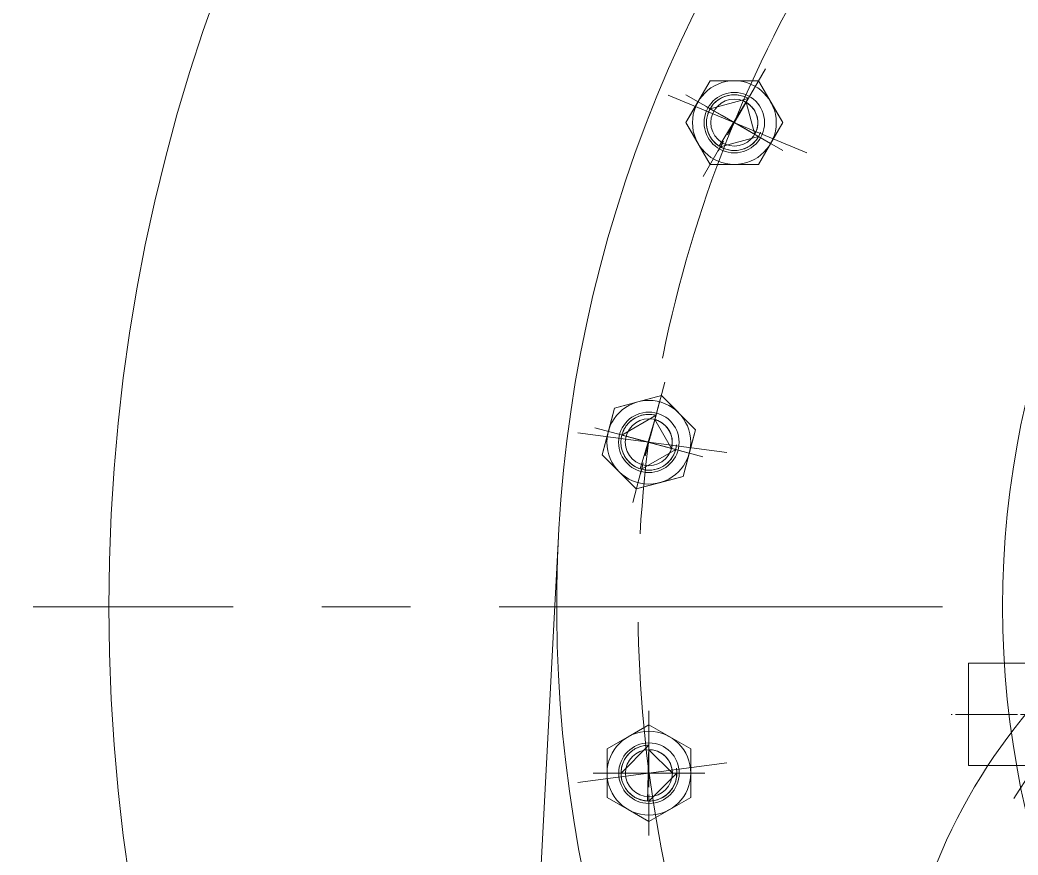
# Model space of a CAD drawing. Header units: inches. Extents: x 0 to 26418, y 0 to 20128.
# Drawn here: x 3658.2 to 3872.7, y 3673.4 to 3852.9 of the extents above; entities that cross this region are included whole.
import ezdxf

# ---------------------------------------------------------------- set-up
doc = ezdxf.new("R2010")
doc.units = ezdxf.units.IN
doc.header["$MEASUREMENT"] = 0
doc.linetypes.add('CENTER', pattern=[50.8, 31.75, -6.35, 6.35, -6.35])
doc.linetypes.add('点画线', pattern=[18, 12, -2, 2, -2])
for name, color, linetype, lineweight in [('CAXA1', 5, 'CENTER', 5), ('中心线层', 5, 'CENTER', 5), ('细实线层', 7, 'Continuous', 5)]:
    doc.layers.add(name, color=color, linetype=linetype, lineweight=lineweight)

msp = doc.modelspace()

# ---------------------------------------------------------------- linework, layer by layer
at = {"color": 7, "lineweight": 5}
for p, q in [((3806.5, 3839.84), (3801.31, 3830.84)), ((3803.9, 3835.34), (3806.5, 3839.84)), ((3806.5, 3839.84), (3806.5, 3839.84)), ((3806.5, 3839.84), (3811.7, 3839.84)), ((3816.89, 3839.84), (3806.5, 3839.84)), ((3811.7, 3839.84), (3811.7, 3839.84)), ((3811.7, 3839.84), (3816.89, 3839.84)), ((3816.89, 3839.84), (3816.89, 3839.84)), ((3816.89, 3839.84), (3819.49, 3835.34)), ((3822.09, 3830.84), (3816.89, 3839.84)), ((3801.31, 3830.84), (3803.9, 3835.34)), ((3806.5, 3833.84), (3814.7, 3836.03)), ((3807.68, 3835.29), (3807.46, 3835.08)), ((3807.92, 3835.5), (3807.68, 3835.29)), ((3808.17, 3835.69), (3807.92, 3835.5)), ((3808.43, 3835.87), (3808.17, 3835.69)), ((3808.7, 3836.03), (3808.43, 3835.87)), ((3808.43, 3825.8), (3814.7, 3836.03)), ((3808.97, 3836.18), (3808.7, 3836.03)), ((3809.26, 3836.32), (3808.97, 3836.18)), ((3809.55, 3836.44), (3809.26, 3836.32)), ((3809.84, 3836.54), (3809.55, 3836.44)), ((3810.15, 3836.63), (3809.84, 3836.54)), ((3810.45, 3836.7), (3810.15, 3836.63)), ((3810.76, 3836.76), (3810.45, 3836.7)), ((3811.07, 3836.8), (3810.76, 3836.76)), ((3811.38, 3836.83), (3811.07, 3836.8)), ((3811.7, 3836.84), (3811.38, 3836.83)), ((3812.01, 3836.83), (3811.7, 3836.84)), ((3812.33, 3836.8), (3812.01, 3836.83)), ((3812.64, 3836.76), (3812.33, 3836.8)), ((3812.95, 3836.7), (3812.64, 3836.76)), ((3813.25, 3836.63), (3812.95, 3836.7)), ((3813.55, 3836.54), (3813.25, 3836.63)), ((3813.85, 3836.44), (3813.55, 3836.54)), ((3814.14, 3836.32), (3813.85, 3836.44)), ((3814.42, 3836.18), (3814.14, 3836.32)), ((3814.7, 3836.03), (3814.22, 3835.21)), ((3814.22, 3835.21), (3816.07, 3828.31)), ((3814.45, 3835.07), (3814.22, 3835.21)), ((3814.22, 3835.21), (3816.07, 3828.31)), ((3814.7, 3836.03), (3814.42, 3836.18)), ((3819.49, 3835.34), (3819.49, 3835.34)), ((3819.49, 3835.34), (3822.09, 3830.84)), ((3806.22, 3833.28), (3806.1, 3832.99)), ((3806.35, 3833.56), (3806.22, 3833.28)), ((3806.5, 3833.84), (3806.35, 3833.56)), ((3806.67, 3834.1), (3806.5, 3833.84)), ((3816.89, 3827.84), (3806.5, 3833.84)), ((3806.84, 3834.36), (3806.67, 3834.1)), ((3807.04, 3834.61), (3806.84, 3834.36)), ((3807.24, 3834.85), (3807.04, 3834.61)), ((3807.46, 3835.08), (3807.24, 3834.85)), ((3814.67, 3834.92), (3814.45, 3835.07)), ((3814.88, 3834.76), (3814.67, 3834.92)), ((3815.08, 3834.59), (3814.88, 3834.76)), ((3815.27, 3834.41), (3815.08, 3834.59)), ((3815.45, 3834.22), (3815.27, 3834.41)), ((3815.63, 3834.01), (3815.45, 3834.22)), ((3815.79, 3833.81), (3815.63, 3834.01)), ((3815.94, 3833.59), (3815.79, 3833.81)), ((3816.07, 3833.36), (3815.94, 3833.59)), ((3816.2, 3833.13), (3816.07, 3833.36)), ((3816.31, 3832.89), (3816.2, 3833.13)), ((3805.71, 3831.15), (3805.7, 3830.84)), ((3805.73, 3831.46), (3805.71, 3831.15)), ((3805.77, 3831.77), (3805.73, 3831.46)), ((3805.83, 3832.08), (3805.77, 3831.77)), ((3805.9, 3832.39), (3805.83, 3832.08)), ((3805.99, 3832.69), (3805.9, 3832.39)), ((3806.1, 3832.99), (3805.99, 3832.69)), ((3816.42, 3832.65), (3816.31, 3832.89)), ((3816.5, 3832.4), (3816.42, 3832.65)), ((3816.58, 3832.14), (3816.5, 3832.4)), ((3816.64, 3831.89), (3816.58, 3832.14)), ((3816.69, 3831.63), (3816.64, 3831.89)), ((3816.72, 3831.36), (3816.69, 3831.63)), ((3816.74, 3831.1), (3816.72, 3831.36)), ((3816.75, 3830.84), (3816.74, 3831.1)), ((3803.9, 3826.34), (3801.31, 3830.84)), ((3801.31, 3830.84), (3801.31, 3830.84)), ((3801.31, 3830.84), (3806.5, 3821.84)), ((3805.7, 3830.84), (3805.71, 3830.52)), ((3805.71, 3830.52), (3805.73, 3830.21)), ((3805.73, 3830.21), (3805.77, 3829.9)), ((3805.77, 3829.9), (3805.83, 3829.59)), ((3805.83, 3829.59), (3805.9, 3829.28)), ((3805.9, 3829.28), (3805.99, 3828.98)), ((3805.99, 3828.98), (3806.1, 3828.68)), ((3816.2, 3828.54), (3816.31, 3828.78)), ((3816.31, 3828.78), (3816.42, 3829.02)), ((3816.42, 3829.02), (3816.5, 3829.27)), ((3816.5, 3829.27), (3816.58, 3829.53)), ((3816.58, 3829.53), (3816.64, 3829.78)), ((3816.64, 3829.78), (3816.69, 3830.04)), ((3816.69, 3830.04), (3816.72, 3830.31)), ((3816.72, 3830.31), (3816.74, 3830.57)), ((3816.74, 3830.57), (3816.75, 3830.84)), ((3816.89, 3821.84), (3822.09, 3830.84)), ((3822.09, 3830.84), (3819.49, 3826.34)), ((3822.09, 3830.84), (3822.09, 3830.84)), ((3806.1, 3828.68), (3806.22, 3828.39)), ((3806.22, 3828.39), (3806.35, 3828.11)), ((3806.35, 3828.11), (3806.5, 3827.84)), ((3806.5, 3827.84), (3806.67, 3827.57)), ((3806.67, 3827.57), (3806.84, 3827.31)), ((3806.84, 3827.31), (3807.04, 3827.06)), ((3807.04, 3827.06), (3807.24, 3826.82)), ((3807.24, 3826.82), (3807.46, 3826.59)), ((3807.46, 3826.59), (3807.68, 3826.38)), ((3816.89, 3827.84), (3808.7, 3825.64)), ((3815.71, 3826.38), (3815.94, 3826.59)), ((3815.94, 3826.59), (3816.16, 3826.82)), ((3816.07, 3828.31), (3816.2, 3828.54)), ((3816.07, 3828.31), (3816.89, 3827.84)), ((3816.16, 3826.82), (3816.36, 3827.06)), ((3816.36, 3827.06), (3816.55, 3827.31)), ((3816.55, 3827.31), (3816.73, 3827.57)), ((3816.73, 3827.57), (3816.89, 3827.84)), ((3806.5, 3821.84), (3803.9, 3826.34)), ((3803.9, 3826.34), (3803.9, 3826.34)), ((3807.68, 3826.38), (3807.92, 3826.17)), ((3807.92, 3826.17), (3808.17, 3825.98)), ((3808.17, 3825.98), (3808.43, 3825.8)), ((3808.7, 3825.64), (3808.97, 3825.49)), ((3808.97, 3825.49), (3809.26, 3825.35)), ((3809.26, 3825.35), (3809.55, 3825.23)), ((3809.55, 3825.23), (3809.84, 3825.13)), ((3809.84, 3825.13), (3810.15, 3825.04)), ((3810.15, 3825.04), (3810.45, 3824.97)), ((3810.45, 3824.97), (3810.76, 3824.91)), ((3810.76, 3824.91), (3811.07, 3824.87)), ((3811.07, 3824.87), (3811.38, 3824.84)), ((3811.38, 3824.84), (3811.7, 3824.84)), ((3811.7, 3824.84), (3812.01, 3824.84)), ((3812.01, 3824.84), (3812.33, 3824.87)), ((3812.33, 3824.87), (3812.64, 3824.91)), ((3812.64, 3824.91), (3812.95, 3824.97)), ((3812.95, 3824.97), (3813.25, 3825.04)), ((3813.25, 3825.04), (3813.55, 3825.13)), ((3813.55, 3825.13), (3813.85, 3825.23)), ((3813.85, 3825.23), (3814.14, 3825.35)), ((3814.14, 3825.35), (3814.42, 3825.49)), ((3814.42, 3825.49), (3814.7, 3825.64)), ((3814.7, 3825.64), (3814.97, 3825.8)), ((3814.97, 3825.8), (3815.22, 3825.98)), ((3815.22, 3825.98), (3815.47, 3826.17)), ((3815.47, 3826.17), (3815.71, 3826.38)), ((3819.49, 3826.34), (3816.89, 3821.84)), ((3819.49, 3826.34), (3819.49, 3826.34)), ((3811.7, 3821.84), (3806.5, 3821.84)), ((3806.5, 3821.84), (3806.5, 3821.84)), ((3806.5, 3821.84), (3816.89, 3821.84)), ((3816.89, 3821.84), (3811.7, 3821.84)), ((3811.7, 3821.84), (3811.7, 3821.84)), ((3816.89, 3821.84), (3816.89, 3821.84)), ((3796.01, 3772.15), (3785.97, 3769.46)), ((3790.99, 3770.8), (3796.01, 3772.15)), ((3796.01, 3772.15), (3796.01, 3772.15)), ((3796.01, 3772.15), (3799.68, 3768.47)), ((3803.35, 3764.8), (3796.01, 3772.15)), ((3785.97, 3769.46), (3783.28, 3759.42)), ((3784.62, 3764.44), (3785.97, 3769.46)), ((3785.97, 3769.46), (3790.99, 3770.8)), ((3785.97, 3769.46), (3785.97, 3769.46)), ((3790.99, 3770.8), (3790.99, 3770.8)), ((3787.52, 3763.66), (3794.87, 3767.91)), ((3789.3, 3766.57), (3789.07, 3766.35)), ((3789.54, 3766.77), (3789.3, 3766.57)), ((3789.79, 3766.96), (3789.54, 3766.77)), ((3790.05, 3767.14), (3789.79, 3766.96)), ((3790.32, 3767.31), (3790.05, 3767.14)), ((3790.59, 3767.46), (3790.32, 3767.31)), ((3790.88, 3767.59), (3790.59, 3767.46)), ((3791.17, 3767.71), (3790.88, 3767.59)), ((3791.46, 3767.82), (3791.17, 3767.71)), ((3791.76, 3767.91), (3791.46, 3767.82)), ((3791.46, 3756.4), (3794.87, 3767.91)), ((3792.07, 3767.98), (3791.76, 3767.91)), ((3792.38, 3768.04), (3792.07, 3767.98)), ((3792.69, 3768.08), (3792.38, 3768.04)), ((3793, 3768.1), (3792.69, 3768.08)), ((3793.32, 3768.11), (3793, 3768.1)), ((3793.63, 3768.1), (3793.32, 3768.11)), ((3793.94, 3768.08), (3793.63, 3768.1)), ((3794.26, 3768.04), (3793.94, 3768.08)), ((3794.56, 3767.98), (3794.26, 3768.04)), ((3794.87, 3767.91), (3794.56, 3767.98)), ((3794.87, 3767.91), (3794.62, 3766.99)), ((3794.62, 3766.99), (3798.2, 3760.8)), ((3794.88, 3766.92), (3794.62, 3766.99)), ((3794.62, 3766.99), (3798.2, 3760.8)), ((3795.13, 3766.83), (3794.88, 3766.92)), ((3795.37, 3766.73), (3795.13, 3766.83)), ((3795.61, 3766.61), (3795.37, 3766.73)), ((3795.84, 3766.49), (3795.61, 3766.61)), ((3799.68, 3768.47), (3799.68, 3768.47)), ((3799.68, 3768.47), (3803.35, 3764.8)), ((3783.28, 3759.42), (3784.62, 3764.44)), ((3787.84, 3764.55), (3787.72, 3764.26)), ((3787.97, 3764.83), (3787.84, 3764.55)), ((3788.12, 3765.11), (3787.97, 3764.83)), ((3788.28, 3765.38), (3788.12, 3765.11)), ((3788.46, 3765.64), (3788.28, 3765.38)), ((3788.65, 3765.89), (3788.46, 3765.64)), ((3788.86, 3766.12), (3788.65, 3765.89)), ((3789.07, 3766.35), (3788.86, 3766.12)), ((3796.07, 3766.35), (3795.84, 3766.49)), ((3796.29, 3766.2), (3796.07, 3766.35)), ((3796.5, 3766.04), (3796.29, 3766.2)), ((3796.7, 3765.86), (3796.5, 3766.04)), ((3796.89, 3765.68), (3796.7, 3765.86)), ((3797.07, 3765.49), (3796.89, 3765.68)), ((3797.24, 3765.29), (3797.07, 3765.49)), ((3797.4, 3765.08), (3797.24, 3765.29)), ((3797.55, 3764.86), (3797.4, 3765.08)), ((3797.69, 3764.64), (3797.55, 3764.86)), ((3797.82, 3764.4), (3797.69, 3764.64)), ((3797.93, 3764.17), (3797.82, 3764.4)), ((3800.67, 3754.76), (3803.35, 3764.8)), ((3803.35, 3764.8), (3802.01, 3759.78)), ((3803.35, 3764.8), (3803.35, 3764.8)), ((3787.35, 3762.74), (3787.32, 3762.42)), ((3787.32, 3762.42), (3787.32, 3762.11)), ((3787.39, 3763.05), (3787.35, 3762.74)), ((3787.45, 3763.36), (3787.39, 3763.05)), ((3787.52, 3763.66), (3787.45, 3763.36)), ((3787.61, 3763.96), (3787.52, 3763.66)), ((3799.11, 3760.56), (3787.52, 3763.66)), ((3787.72, 3764.26), (3787.61, 3763.96)), ((3798.03, 3763.92), (3797.93, 3764.17)), ((3798.12, 3763.67), (3798.03, 3763.92)), ((3798.2, 3763.42), (3798.12, 3763.67)), ((3798.26, 3763.16), (3798.2, 3763.42)), ((3798.31, 3762.9), (3798.26, 3763.16)), ((3798.34, 3762.64), (3798.31, 3762.9)), ((3798.36, 3762.37), (3798.34, 3762.64)), ((3798.37, 3762.11), (3798.36, 3762.37)), ((3787.32, 3762.11), (3787.32, 3761.8)), ((3787.32, 3761.8), (3787.35, 3761.48)), ((3787.35, 3761.48), (3787.39, 3761.17)), ((3787.39, 3761.17), (3787.45, 3760.86)), ((3787.45, 3760.86), (3787.52, 3760.56)), ((3787.52, 3760.56), (3787.61, 3760.26)), ((3787.61, 3760.26), (3787.72, 3759.96)), ((3799.11, 3760.56), (3791.76, 3756.31)), ((3798.2, 3760.8), (3798.26, 3761.06)), ((3798.2, 3760.8), (3799.11, 3760.56)), ((3798.26, 3761.06), (3798.31, 3761.32)), ((3798.31, 3761.32), (3798.34, 3761.58)), ((3798.34, 3761.58), (3798.36, 3761.85)), ((3798.36, 3761.85), (3798.37, 3762.11)), ((3798.92, 3759.96), (3799.02, 3760.26)), ((3799.02, 3760.26), (3799.11, 3760.56)), ((3786.95, 3755.75), (3783.28, 3759.42)), ((3783.28, 3759.42), (3783.28, 3759.42)), ((3783.28, 3759.42), (3790.63, 3752.07)), ((3787.72, 3759.96), (3787.84, 3759.67)), ((3787.84, 3759.67), (3787.97, 3759.39)), ((3787.97, 3759.39), (3788.12, 3759.11)), ((3788.12, 3759.11), (3788.28, 3758.84)), ((3788.28, 3758.84), (3788.46, 3758.58)), ((3788.46, 3758.58), (3788.65, 3758.33)), ((3788.65, 3758.33), (3788.86, 3758.1)), ((3788.86, 3758.1), (3789.07, 3757.87)), ((3797.56, 3757.87), (3797.78, 3758.1)), ((3797.78, 3758.1), (3797.98, 3758.33)), ((3797.98, 3758.33), (3798.17, 3758.58)), ((3798.17, 3758.58), (3798.35, 3758.84)), ((3798.35, 3758.84), (3798.51, 3759.11)), ((3798.51, 3759.11), (3798.66, 3759.39)), ((3798.66, 3759.39), (3798.8, 3759.67)), ((3798.8, 3759.67), (3798.92, 3759.96)), ((3802.01, 3759.78), (3800.67, 3754.76)), ((3802.01, 3759.78), (3802.01, 3759.78)), ((3789.07, 3757.87), (3789.3, 3757.65)), ((3789.3, 3757.65), (3789.54, 3757.45)), ((3789.54, 3757.45), (3789.79, 3757.26)), ((3789.79, 3757.26), (3790.05, 3757.08)), ((3790.05, 3757.08), (3790.32, 3756.91)), ((3790.32, 3756.91), (3790.59, 3756.76)), ((3790.59, 3756.76), (3790.88, 3756.63)), ((3790.88, 3756.63), (3791.17, 3756.51)), ((3791.17, 3756.51), (3791.46, 3756.4)), ((3791.76, 3756.31), (3792.07, 3756.24)), ((3792.07, 3756.24), (3792.38, 3756.18)), ((3792.38, 3756.18), (3792.69, 3756.14)), ((3792.69, 3756.14), (3793, 3756.12)), ((3793, 3756.12), (3793.32, 3756.11)), ((3793.32, 3756.11), (3793.63, 3756.12)), ((3793.63, 3756.12), (3793.94, 3756.14)), ((3793.94, 3756.14), (3794.26, 3756.18)), ((3794.26, 3756.18), (3794.56, 3756.24)), ((3794.56, 3756.24), (3794.87, 3756.31)), ((3794.87, 3756.31), (3795.17, 3756.4)), ((3795.17, 3756.4), (3795.47, 3756.51)), ((3795.47, 3756.51), (3795.76, 3756.63)), ((3795.76, 3756.63), (3796.04, 3756.76)), ((3796.04, 3756.76), (3796.32, 3756.91)), ((3796.32, 3756.91), (3796.58, 3757.08)), ((3796.58, 3757.08), (3796.84, 3757.26)), ((3796.84, 3757.26), (3797.09, 3757.45)), ((3797.09, 3757.45), (3797.33, 3757.65)), ((3797.33, 3757.65), (3797.56, 3757.87)), ((3790.63, 3752.07), (3786.95, 3755.75)), ((3786.95, 3755.75), (3786.95, 3755.75)), ((3790.63, 3752.07), (3800.67, 3754.76)), ((3800.67, 3754.76), (3795.65, 3753.42)), ((3800.67, 3754.76), (3800.67, 3754.76)), ((3795.65, 3753.42), (3790.63, 3752.07)), ((3790.63, 3752.07), (3790.63, 3752.07)), ((3795.65, 3753.42), (3795.65, 3753.42)), ((3773.91, 3741.96), (3755.26, 3386.26)), ((3862.01, 3692.59), (3862.01, 3714.59)), ((3862.01, 3714.59), (3902.01, 3714.59)), ((3793.35, 3701.36), (3784.35, 3696.17)), ((3788.85, 3698.76), (3793.35, 3701.36)), ((3793.35, 3701.36), (3793.35, 3701.36)), ((3793.35, 3701.36), (3797.85, 3698.76)), ((3802.35, 3696.17), (3793.35, 3701.36)), ((3784.35, 3696.17), (3788.85, 3698.76)), ((3788.85, 3698.76), (3788.85, 3698.76)), ((3797.85, 3698.76), (3797.85, 3698.76)), ((3797.85, 3698.76), (3802.35, 3696.17)), ((3784.35, 3690.97), (3784.35, 3696.17)), ((3784.35, 3696.17), (3784.35, 3696.17)), ((3784.35, 3696.17), (3784.35, 3685.77)), ((3787.35, 3690.97), (3793.35, 3696.97)), ((3789.82, 3695.82), (3789.57, 3695.63)), ((3790.08, 3696), (3789.82, 3695.82)), ((3790.35, 3696.17), (3790.08, 3696)), ((3790.62, 3696.31), (3790.35, 3696.17)), ((3790.91, 3696.45), (3790.62, 3696.31)), ((3791.2, 3696.57), (3790.91, 3696.45)), ((3791.49, 3696.68), (3791.2, 3696.57)), ((3791.8, 3696.76), (3791.49, 3696.68)), ((3792.1, 3696.84), (3791.8, 3696.76)), ((3792.41, 3696.89), (3792.1, 3696.84)), ((3792.72, 3696.94), (3792.41, 3696.89)), ((3793.03, 3696.96), (3792.72, 3696.94)), ((3793.35, 3696.97), (3793.03, 3696.96)), ((3793.03, 3684.98), (3793.35, 3696.97)), ((3793.35, 3696.97), (3793.35, 3696.02)), ((3793.35, 3696.02), (3798.4, 3690.97)), ((3793.61, 3696.01), (3793.35, 3696.02)), ((3793.35, 3696.02), (3798.4, 3690.97)), ((3793.88, 3695.99), (3793.61, 3696.01)), ((3794.14, 3695.96), (3793.88, 3695.99)), ((3794.4, 3695.91), (3794.14, 3695.96)), ((3794.66, 3695.85), (3794.4, 3695.91)), ((3794.91, 3695.77), (3794.66, 3695.85)), ((3795.16, 3695.69), (3794.91, 3695.77)), ((3802.35, 3696.17), (3802.35, 3696.17)), ((3802.35, 3696.17), (3802.35, 3690.97)), ((3802.35, 3685.77), (3802.35, 3696.17)), ((3788, 3693.69), (3787.87, 3693.41)), ((3788.15, 3693.97), (3788, 3693.69)), ((3788.32, 3694.24), (3788.15, 3693.97)), ((3788.49, 3694.5), (3788.32, 3694.24)), ((3788.69, 3694.74), (3788.49, 3694.5)), ((3788.89, 3694.98), (3788.69, 3694.74)), ((3789.11, 3695.21), (3788.89, 3694.98)), ((3789.33, 3695.43), (3789.11, 3695.21)), ((3789.57, 3695.63), (3789.33, 3695.43)), ((3795.4, 3695.58), (3795.16, 3695.69)), ((3795.64, 3695.47), (3795.4, 3695.58)), ((3795.88, 3695.34), (3795.64, 3695.47)), ((3796.1, 3695.21), (3795.88, 3695.34)), ((3796.32, 3695.06), (3796.1, 3695.21)), ((3796.53, 3694.9), (3796.32, 3695.06)), ((3796.73, 3694.72), (3796.53, 3694.9)), ((3796.92, 3694.54), (3796.73, 3694.72)), ((3797.1, 3694.35), (3796.92, 3694.54)), ((3797.28, 3694.15), (3797.1, 3694.35)), ((3797.44, 3693.94), (3797.28, 3694.15)), ((3797.59, 3693.72), (3797.44, 3693.94)), ((3797.72, 3693.5), (3797.59, 3693.72)), ((3787.38, 3691.6), (3787.36, 3691.28)), ((3787.42, 3691.91), (3787.38, 3691.6)), ((3787.48, 3692.22), (3787.42, 3691.91)), ((3787.55, 3692.52), (3787.48, 3692.22)), ((3787.64, 3692.82), (3787.55, 3692.52)), ((3787.75, 3693.12), (3787.64, 3692.82)), ((3787.87, 3693.41), (3787.75, 3693.12)), ((3797.85, 3693.26), (3797.72, 3693.5)), ((3797.96, 3693.02), (3797.85, 3693.26)), ((3798.07, 3692.78), (3797.96, 3693.02)), ((3798.15, 3692.53), (3798.07, 3692.78)), ((3798.23, 3692.28), (3798.15, 3692.53)), ((3798.29, 3692.02), (3798.23, 3692.28)), ((3798.34, 3691.76), (3798.29, 3692.02)), ((3798.37, 3691.5), (3798.34, 3691.76)), ((3798.39, 3691.23), (3798.37, 3691.5)), ((3862.01, 3692.59), (3902.01, 3692.59)), ((3784.35, 3685.77), (3784.35, 3690.97)), ((3787.36, 3691.28), (3787.35, 3690.97)), ((3799.35, 3690.97), (3787.35, 3690.97)), ((3787.35, 3690.97), (3787.36, 3690.65)), ((3787.36, 3690.65), (3787.38, 3690.34)), ((3787.38, 3690.34), (3787.42, 3690.03)), ((3787.42, 3690.03), (3787.48, 3689.72)), ((3787.48, 3689.72), (3787.55, 3689.42)), ((3787.55, 3689.42), (3787.64, 3689.11)), ((3799.35, 3690.97), (3793.35, 3684.97)), ((3798.4, 3690.97), (3798.39, 3691.23)), ((3798.4, 3690.97), (3799.35, 3690.97)), ((3799.06, 3689.11), (3799.14, 3689.42)), ((3799.14, 3689.42), (3799.22, 3689.72)), ((3799.22, 3689.72), (3799.27, 3690.03)), ((3799.27, 3690.03), (3799.32, 3690.34)), ((3799.32, 3690.34), (3799.34, 3690.65)), ((3799.34, 3690.65), (3799.35, 3690.97)), ((3802.35, 3690.97), (3802.35, 3690.97)), ((3802.35, 3690.97), (3802.35, 3685.77)), ((3787.64, 3689.11), (3787.75, 3688.82)), ((3787.75, 3688.82), (3787.87, 3688.53)), ((3787.87, 3688.53), (3788, 3688.24)), ((3788, 3688.24), (3788.15, 3687.97)), ((3788.15, 3687.97), (3788.32, 3687.7)), ((3788.32, 3687.7), (3788.49, 3687.44)), ((3788.49, 3687.44), (3788.69, 3687.19)), ((3788.69, 3687.19), (3788.89, 3686.95)), ((3797.81, 3686.95), (3798.01, 3687.19)), ((3798.01, 3687.19), (3798.2, 3687.44)), ((3798.2, 3687.44), (3798.38, 3687.7)), ((3798.38, 3687.7), (3798.54, 3687.97)), ((3798.54, 3687.97), (3798.69, 3688.24)), ((3798.69, 3688.24), (3798.83, 3688.53)), ((3798.83, 3688.53), (3798.95, 3688.82)), ((3798.95, 3688.82), (3799.06, 3689.11)), ((3788.85, 3683.17), (3784.35, 3685.77)), ((3784.35, 3685.77), (3784.35, 3685.77)), ((3784.35, 3685.77), (3793.35, 3680.58)), ((3788.89, 3686.95), (3789.11, 3686.73)), ((3789.11, 3686.73), (3789.33, 3686.51)), ((3789.33, 3686.51), (3789.57, 3686.31)), ((3789.57, 3686.31), (3789.82, 3686.11)), ((3789.82, 3686.11), (3790.08, 3685.94)), ((3790.08, 3685.94), (3790.35, 3685.77)), ((3790.35, 3685.77), (3790.62, 3685.62)), ((3790.62, 3685.62), (3790.91, 3685.49)), ((3790.91, 3685.49), (3791.2, 3685.37)), ((3791.2, 3685.37), (3791.49, 3685.26)), ((3791.49, 3685.26), (3791.8, 3685.17)), ((3791.8, 3685.17), (3792.1, 3685.1)), ((3792.1, 3685.1), (3792.41, 3685.04)), ((3792.41, 3685.04), (3792.72, 3685)), ((3793.35, 3680.58), (3802.35, 3685.77)), ((3793.98, 3685), (3794.29, 3685.04)), ((3794.29, 3685.04), (3794.6, 3685.1)), ((3794.6, 3685.1), (3794.9, 3685.17)), ((3794.9, 3685.17), (3795.2, 3685.26)), ((3795.2, 3685.26), (3795.5, 3685.37)), ((3795.5, 3685.37), (3795.79, 3685.49)), ((3795.79, 3685.49), (3796.07, 3685.62)), ((3796.07, 3685.62), (3796.35, 3685.77)), ((3796.35, 3685.77), (3796.62, 3685.94)), ((3796.62, 3685.94), (3796.88, 3686.11)), ((3796.88, 3686.11), (3797.12, 3686.31)), ((3797.12, 3686.31), (3797.36, 3686.51)), ((3797.36, 3686.51), (3797.59, 3686.73)), ((3797.59, 3686.73), (3797.81, 3686.95)), ((3802.35, 3685.77), (3797.85, 3683.17)), ((3802.35, 3685.77), (3802.35, 3685.77)), ((3793.35, 3680.58), (3788.85, 3683.17)), ((3788.85, 3683.17), (3788.85, 3683.17)), ((3792.72, 3685), (3793.03, 3684.98)), ((3793.35, 3684.97), (3793.66, 3684.98)), ((3797.85, 3683.17), (3793.35, 3680.58)), ((3793.66, 3684.98), (3793.98, 3685)), ((3797.85, 3683.17), (3797.85, 3683.17)), ((3793.35, 3680.58), (3793.35, 3680.58))]:
    msp.add_line(p, q, dxfattribs=at)
for centre, radius in [((4063.52, 3726.75), 386.26), ((4063.52, 3726.75), 194.17), ((3811.7, 3830.84), 9), ((3811.7, 3830.84), 6.5), ((3811.7, 3830.84), 5.05), ((3793.32, 3762.11), 9), ((3793.32, 3762.11), 6.5), ((3793.32, 3762.11), 5.05), ((3793.35, 3690.97), 9), ((3793.35, 3690.97), 6.5), ((3793.35, 3690.97), 5.05)]:
    msp.add_circle(centre, radius, dxfattribs=at)
for centre, radius, start, end in [((4063.78, 3976.79), 582.5, 301.35579, 238.58501), ((4063.25, 3976.79), 546, 303.5084, 236.556), ((4063.52, 3726.79), 290, 148.6687, 31.3333), ((3968.72, 3625.58), 122.5, 108.8192, 344.8541)]:
    msp.add_arc(centre, radius, start, end, dxfattribs=at)
msp.add_open_spline([(4478.58, 4391.59), (4443.49, 4429.16), (4363.33, 4496.48), (4220.7, 4564.04), (4063.25, 4591.2), (3902.94, 4574.79), (3750.86, 4517.6), (3617.58, 4422.13), (3512.8, 4294.15), (3444.25, 4142.25), (3415.61, 3976.34), (3435.07, 3807.87), (3495.96, 3648.67), (3597.19, 3509.91), (3731.64, 3401.31), (3890.72, 3330.93), (4063.7, 3303.42), (4238.96, 3322.51), (4404.48, 3386.32), (4548.54, 3491.77), (4661.39, 3631.55), (4734.59, 3796.86), (4752.87, 3916.58), (4754.54, 3976.52)], degree=3, knots=[0, 0, 0, 0, 6187.666026, 12450.355458, 18783.77638, 25175.55398, 31622.065679, 38124.713595, 44683.237858, 51298.550922, 57973.870728, 64697.019294, 71462.748657, 78273.501796, 85129.278897, 92030.080145, 98977.285843, 105969.701152, 113006.622999, 120087.951186, 127214.495945, 134386.492849, 141603.663266, 141603.663266, 141603.663266, 141603.663266], dxfattribs=at)
at = {"layer": 'CAXA1', "linetype": 'CENTER', "lineweight": 5, "ltscale": 3}
for p, q in [((3827.29, 3824.38), (3797.48, 3836.72)), ((3810.05, 3759.91), (3778.06, 3764.12)), ((4466.02, 3726.75), (3661.02, 3726.75)), ((3810.09, 3693.17), (3778.1, 3688.96))]:
    msp.add_line(p, q, dxfattribs=at)
for centre, radius in [((4063.78, 3976.79), 565), ((4063.78, 3976.79), 540), ((3968.51, 3626.13), 113.5)]:
    msp.add_circle(centre, radius, dxfattribs=at)
msp.add_arc((4063.52, 3726.79), 272.5, 148.6693, 31.3334, dxfattribs=at)
at = {"layer": '中心线层', "color": 7, "linetype": '点画线', "lineweight": 5}
for p, q in [((3818.39, 3842.43), (3805, 3819.24)), ((3816.2, 3838.63), (3807.2, 3823.04)), ((3801.31, 3836.84), (3822.09, 3824.84)), ((3819.49, 3826.34), (3803.9, 3835.34)), ((3796.78, 3775.05), (3789.85, 3749.17)), ((3795.65, 3770.8), (3790.99, 3753.42)), ((3781.73, 3765.22), (3804.91, 3759)), ((3802.01, 3759.78), (3784.62, 3764.44)), ((3793.35, 3704.36), (3793.35, 3677.58)), ((3998.53, 3703.58), (3858.33, 3703.58)), ((3859.22, 3703.59), (3959.55, 3703.59)), ((3793.35, 3699.97), (3793.35, 3681.97)), ((3781.35, 3690.97), (3805.35, 3690.97)), ((3802.35, 3690.97), (3784.35, 3690.97))]:
    msp.add_line(p, q, dxfattribs=at)
at = {"layer": '细实线层', "color": 7, "lineweight": 5}
for centre, start, end in [((3811.7, 3830.84), 60, 340), ((3793.32, 3762.11), 75, 355), ((3793.35, 3690.97), 90, 10)]:
    msp.add_arc(centre, 6, start, end, dxfattribs=at)

doc.saveas('drawing.dxf')
